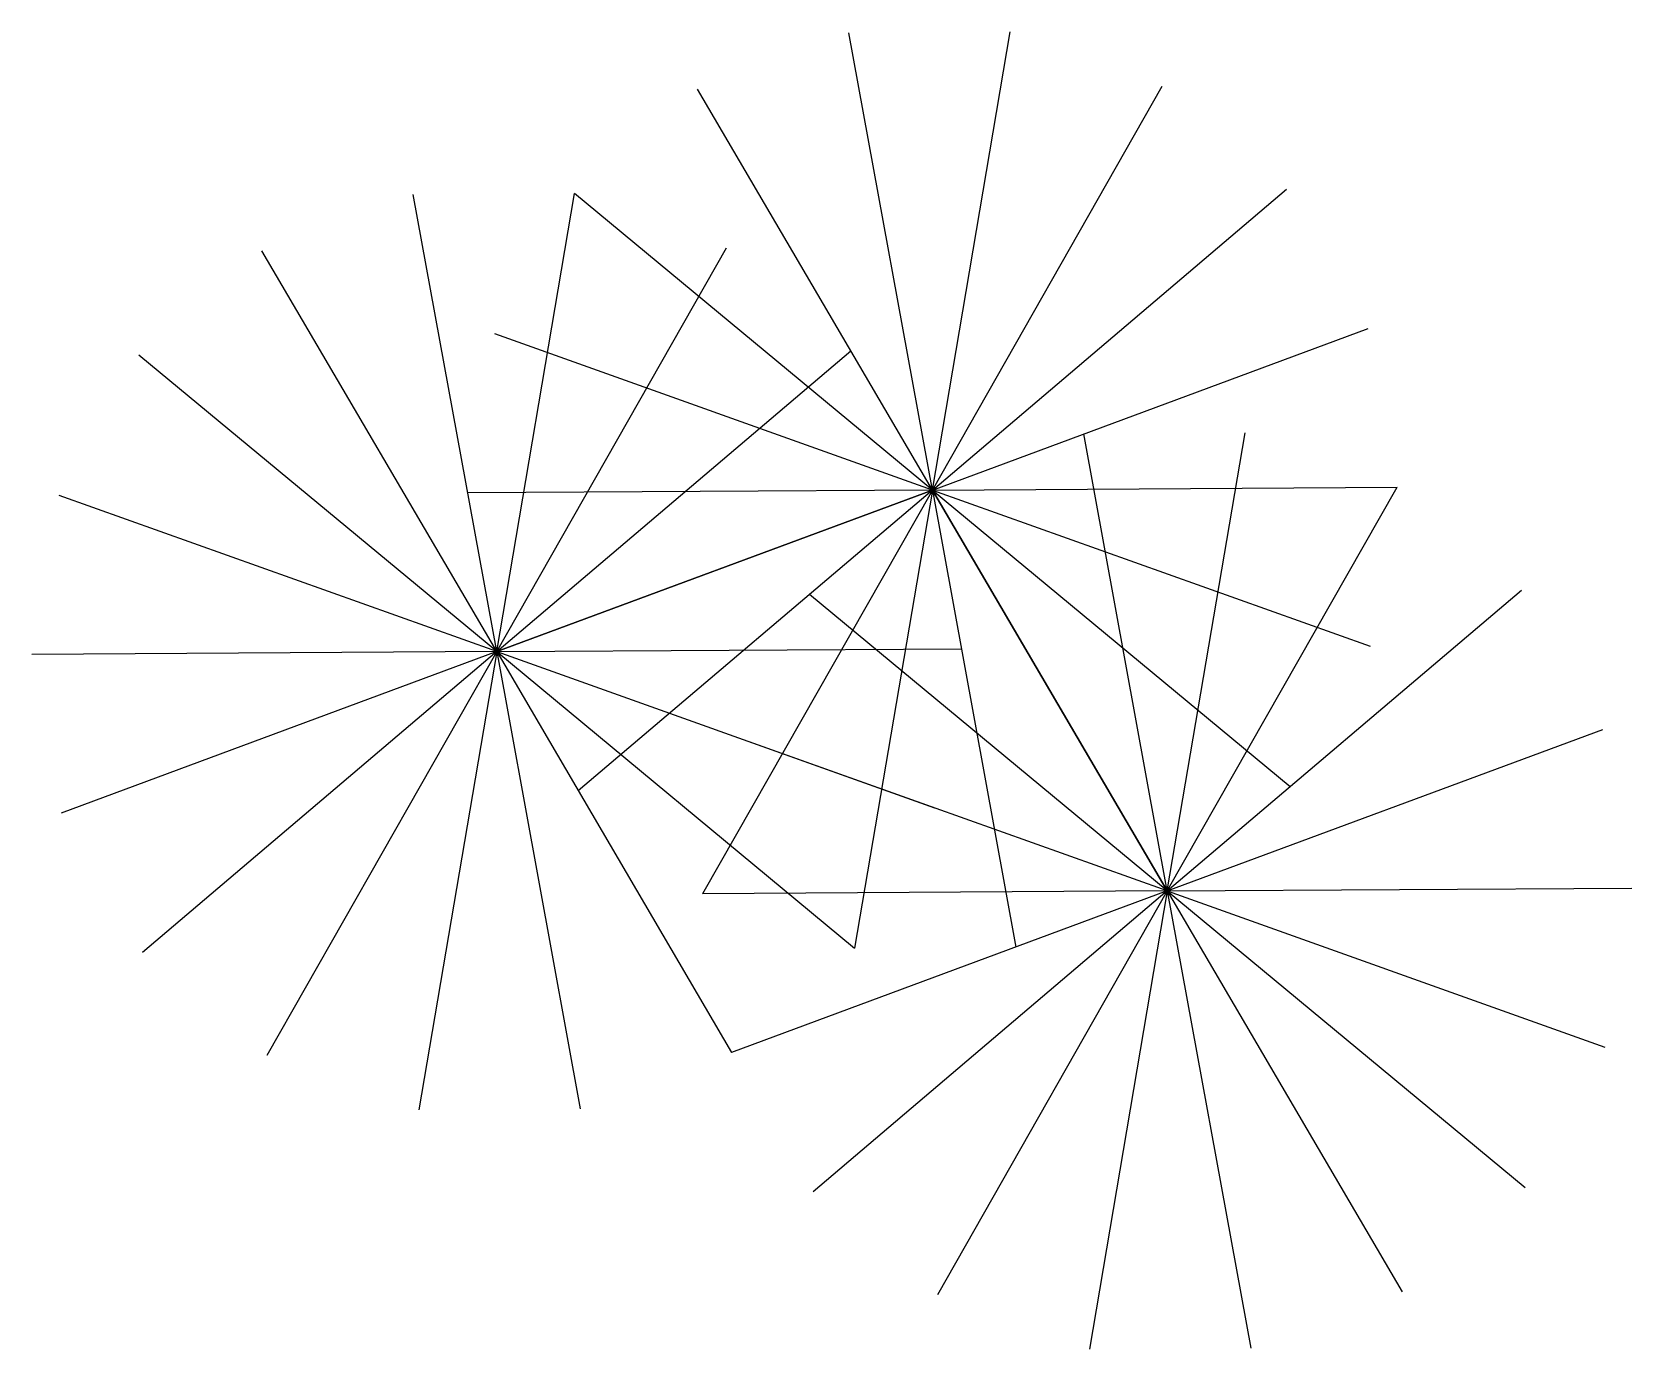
# Model space of a CAD drawing. Extents: x 28.645 to 29.382, y 18.016 to 18.622.
import ezdxf

# ---------------------------------------------------------------- set-up
doc = ezdxf.new("R2010")
doc.units = 0
doc.layers.get('0').update_dxf_attribs({"linetype": 'CONTINUOUS'})

msp = doc.modelspace()

# ---------------------------------------------------------------- linework, layer by layer
for p, q in [((29.05981, 18.41128), (29.09564, 18.62213)), ((29.05981, 18.41128), (29.02136, 18.62167)), ((29.05981, 18.41128), (28.95172, 18.59583)), ((29.05981, 18.41128), (29.16559, 18.59716)), ((29.05981, 18.41128), (29.22279, 18.54977)), ((28.85929, 18.33688), (28.82085, 18.54727)), ((28.85929, 18.33688), (28.89512, 18.54773)), ((29.05981, 18.41128), (28.89512, 18.54773)), ((28.85929, 18.33688), (28.75121, 18.52143)), ((28.85929, 18.33688), (28.96508, 18.52276)), ((29.05981, 18.41128), (28.85838, 18.48318)), ((29.05981, 18.41128), (29.26033, 18.48567)), ((28.85929, 18.33688), (29.02227, 18.47537)), ((28.85929, 18.33688), (28.69461, 18.47334)), ((29.16789, 18.22673), (29.12945, 18.43712)), ((29.16789, 18.22673), (29.20372, 18.43758)), ((28.85929, 18.33688), (28.65787, 18.40878)), ((29.05981, 18.41128), (28.84594, 18.40995)), ((29.05981, 18.41128), (28.85929, 18.33688)), ((28.85929, 18.33688), (29.05981, 18.41128)), ((29.05981, 18.41128), (28.89683, 18.27279)), ((29.05981, 18.41128), (28.95403, 18.2254)), ((29.05981, 18.41128), (29.02398, 18.20043)), ((29.05981, 18.41128), (29.27368, 18.41261)), ((29.05981, 18.41128), (29.16789, 18.22673)), ((29.05981, 18.41128), (29.09826, 18.20089)), ((29.05981, 18.41128), (29.26123, 18.33938)), ((29.05981, 18.41128), (29.2245, 18.27482)), ((29.16789, 18.22673), (29.05981, 18.41128)), ((29.16789, 18.22673), (29.27368, 18.41261)), ((29.16789, 18.22673), (29.33087, 18.36522)), ((29.16789, 18.22673), (29.00321, 18.36318)), ((28.85929, 18.33688), (28.64542, 18.33555)), ((28.85929, 18.33688), (28.65878, 18.26249)), ((28.85929, 18.33688), (28.69631, 18.19839)), ((28.85929, 18.33688), (28.75351, 18.151)), ((28.85929, 18.33688), (28.82346, 18.12603)), ((28.85929, 18.33688), (29.07316, 18.33821)), ((28.85929, 18.33688), (28.96738, 18.15233)), ((28.85929, 18.33688), (28.89774, 18.12649)), ((28.85929, 18.33688), (29.06072, 18.26498)), ((28.85929, 18.33688), (29.02398, 18.20043)), ((29.16789, 18.22673), (28.96647, 18.29863)), ((29.16789, 18.22673), (29.36841, 18.30112)), ((29.16789, 18.22673), (28.95403, 18.2254)), ((29.16789, 18.22673), (28.96738, 18.15233)), ((29.16789, 18.22673), (29.00491, 18.08824)), ((29.16789, 18.22673), (29.06211, 18.04085)), ((29.16789, 18.22673), (29.13206, 18.01588)), ((29.16789, 18.22673), (29.38176, 18.22805)), ((29.16789, 18.22673), (29.27598, 18.04218)), ((29.16789, 18.22673), (29.20634, 18.01634)), ((29.16789, 18.22673), (29.36932, 18.15483)), ((29.16789, 18.22673), (29.33258, 18.09027))]:
    msp.add_line(p, q)

doc.saveas('drawing.dxf')
